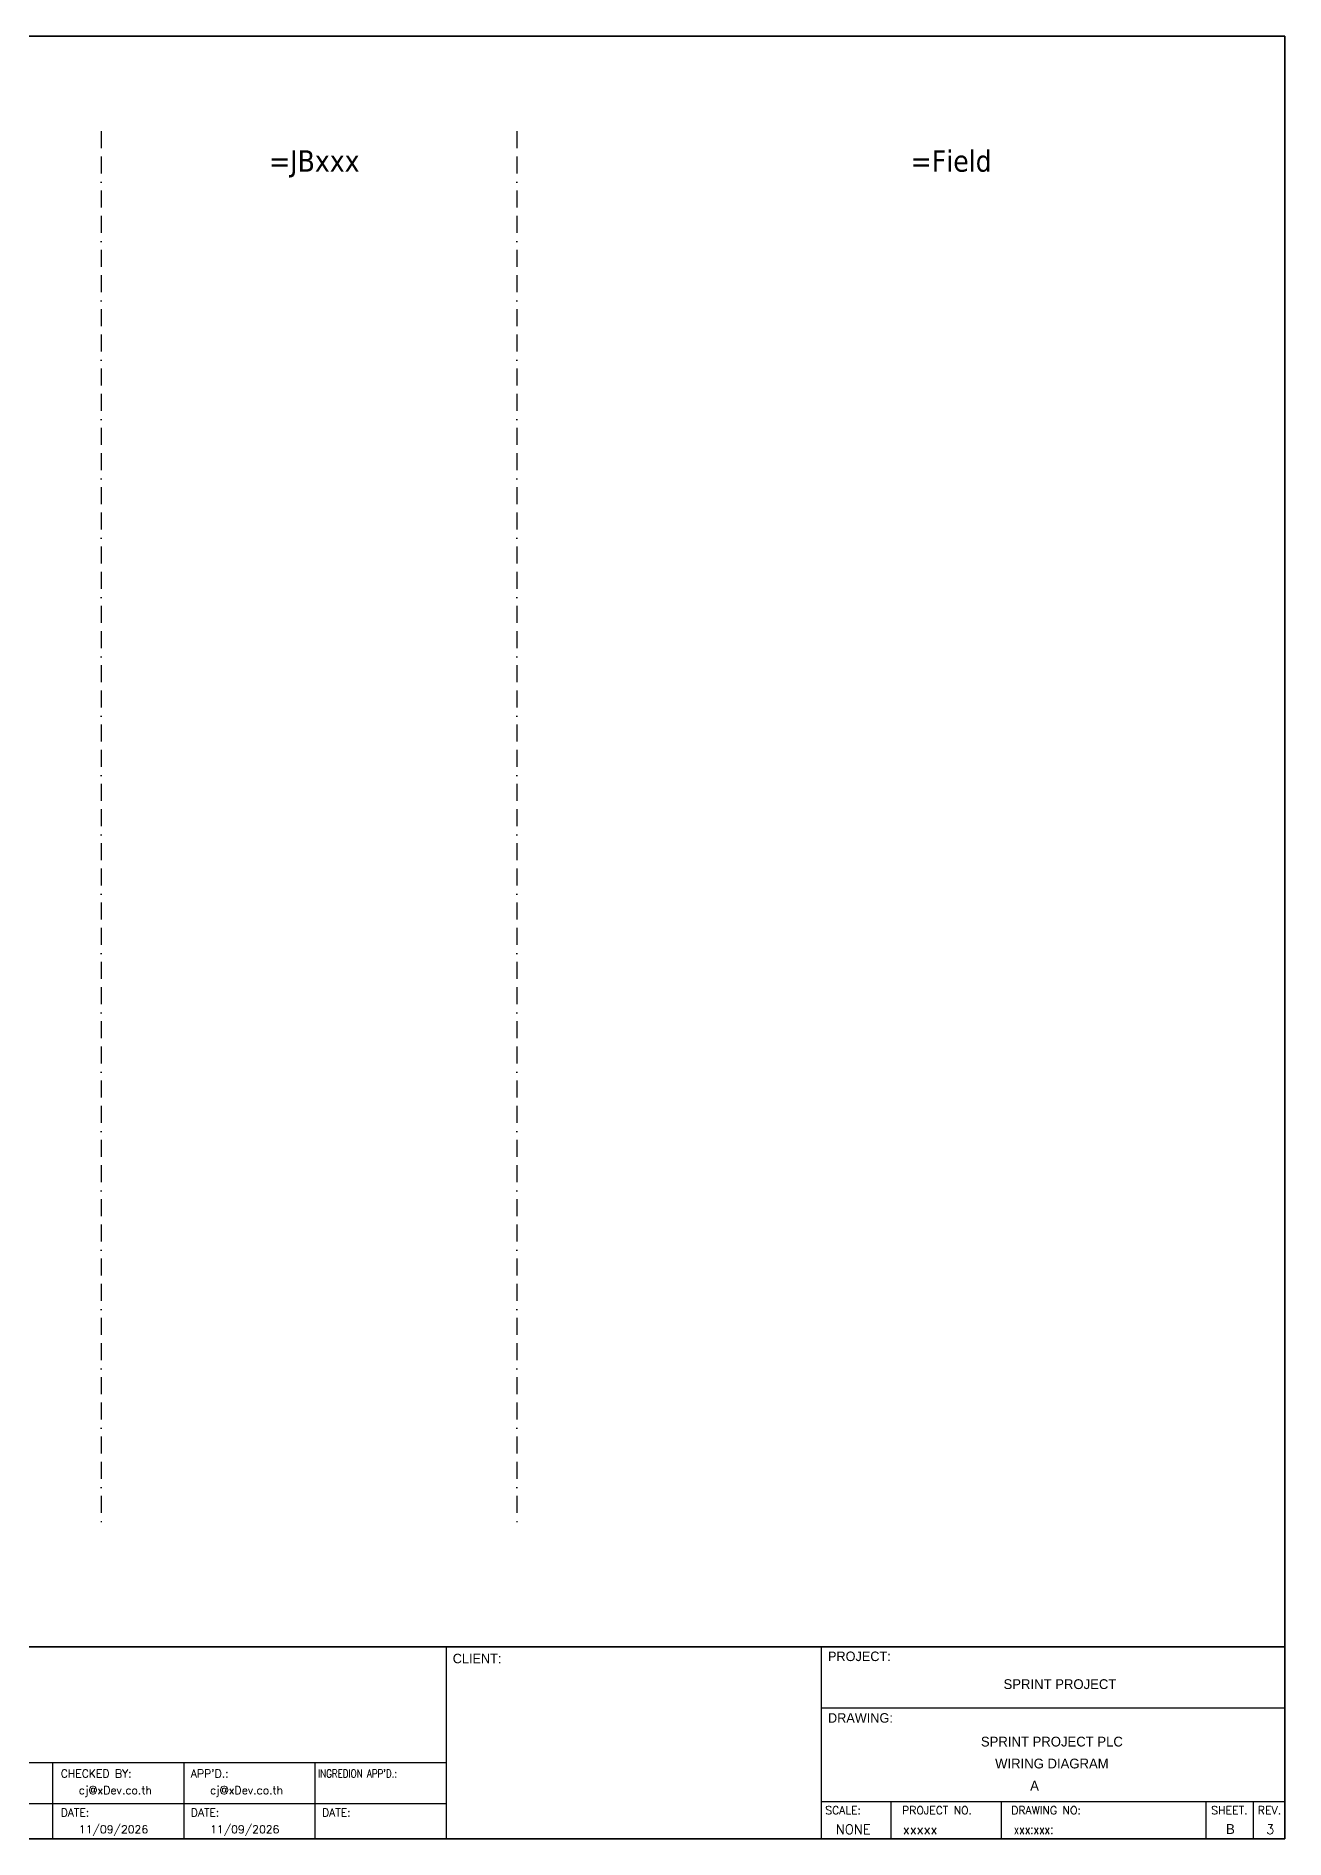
# Model space of a CAD drawing. Header units: millimetres. Extents: x 0 to 54213, y 0 to 2820.
# Drawn here: x 52340 to 54213, y 0 to 2704 of the extents above; entities that cross this region are included whole.
import ezdxf
from ezdxf.enums import TextEntityAlignment as Align

# ---------------------------------------------------------------- set-up
doc = ezdxf.new("R2010")
doc.units = ezdxf.units.MM
doc.linetypes.add('BORDERX2', pattern=[88.9, 25.4, -12.7, 25.4, -12.7, 0, -12.7])
for name, color, linetype in [('GT_1', 9, 'Continuous'), ('HELPPOINT', 7, 'Continuous'), ('MEMBER', 7, 'Continuous'), ('x01001-FrameArea', 2, 'BORDERX2')]:
    doc.layers.add(name, color=color, linetype=linetype)
doc.styles.add('HTX11', font='O8111901')
doc.styles.add('ROMANS', font='romans.shx', dxfattribs={"width": 0.85, "height": 25})
doc.styles.add('Tahoma', font='')
doc.styles.get('Tahoma').set_extended_font_data('Tahoma')

msp = doc.modelspace()

# ---------------------------------------------------------------- linework, layer by layer
at = {"color": 4}
for p, q in [((53621.9, 56.1), (53621.9, 0)), ((53787.2, 56.1), (53787.2, 0))]:
    msp.add_line(p, q, dxfattribs=at)
at = {"color": 4, "ltscale": 0.5}
for p, q in [((54094.3, 56.1), (54094.3, 0)), ((54094.3, 56.1), (54094.3, 0)), ((54165.5, 56.1), (54165.5, 0)), ((54165.5, 56.1), (54165.5, 0))]:
    msp.add_line(p, q, dxfattribs=at)
at = {"layer": 'GT_1', "color": 4}
for p, q in [((52955.4, 0), (52955.4, 288.2)), ((53517.7, 0), (53517.7, 288.2)), ((53517.7, 0), (53517.7, 288.2)), ((53517.7, 0), (53517.7, 288.2)), ((52955.4, 114.3), (52168.4, 114.3)), ((52365.2, 0), (52365.2, 114.3)), ((52561.9, 0), (52561.9, 114.3)), ((52758.7, 0), (52758.7, 114.3)), ((53517.7, 56.1), (54212.9, 56.1)), ((52955.4, 52.9), (52168.4, 52.9))]:
    msp.add_line(p, q, dxfattribs=at)
at = {"layer": 'HELPPOINT', "color": 4, "lineweight": 35}
for p, q in [((50319.6, 2704.2), (54212.9, 2704.2)), ((50319.6, 2704.2), (54212.9, 2704.2)), ((54212.9, 2704.2), (54212.9, 0)), ((54212.9, 2704.2), (54212.9, 0)), ((54212.9, 0), (50319.6, 0)), ((54212.9, 0), (50319.6, 0))]:
    msp.add_line(p, q, dxfattribs=at)
at = {"layer": 'HELPPOINT', "color": 4}
for p, q in [((53517.7, 196.6), (54212.9, 196.6)), ((53517.7, 196.6), (54212.9, 196.6)), ((53517.7, 56.1), (54212.9, 56.1))]:
    msp.add_line(p, q, dxfattribs=at)
at = {"layer": 'MEMBER', "color": 4, "lineweight": 35}
msp.add_line((50319.6, 288.2), (54212.9, 288.2), dxfattribs=at)
msp.add_line((50319.6, 288.2), (54212.9, 288.2), dxfattribs=at)
at = {"layer": 'MEMBER', "color": 4}
for p, q in [((53517.7, 196.6), (54212.9, 196.6)), ((53517.7, 196.6), (54212.9, 196.6)), ((53517.7, 56.1), (54212.9, 56.1)), ((53517.7, 56.1), (54212.9, 56.1))]:
    msp.add_line(p, q, dxfattribs=at)
at = {"layer": 'x01001-FrameArea'}
for p, q in [((52437.8, 2561.5), (52437.8, 475)), ((53060.9, 2561.5), (53060.9, 475))]:
    msp.add_line(p, q, dxfattribs=at)

# ---------------------------------------------------------------- texts
at = {"color": 2, "style": 'Tahoma'}
for s, p in [('=JBxxx', (52757.3, 2516.8)), ('=Field', (53712.4, 2516.8))]:
    msp.add_text(s, height=32, dxfattribs=at).set_placement(p, align=Align.MIDDLE_CENTER)
at = {"color": 4, "ltscale": 100, "style": 'HTX11'}
for s, p in [('SPRINT PROJECT', (53875.5, 232.2)), ('SPRINT PROJECT PLC', (53863.4, 146)), ('WIRING DIAGRAM', (53863.4, 113.1))]:
    msp.add_text(s, height=14.693, dxfattribs=at).set_placement(p, align=Align.MIDDLE_CENTER)
at = {"style": 'HTX11'}
for tag, text, height, p in [('A', 'A', 14.8, (53837.4, 79.8)), ('B', 'CHASSIS C2 SLOT 12', 14.821, (54131.2, 14.9))]:
    msp.add_attdef(tag, text=text, height=height, dxfattribs=at).set_placement(p, align=Align.MIDDLE_CENTER)
at = {"layer": 'GT_1', "color": 4, "style": 'HTX11'}
for s, p in [('CLIENT:', (52964.9, 263.5)), ('PROJECT:', (53527.6, 266.8)), ('DRAWING:', (53527.6, 174.4))]:
    msp.add_text(s, height=14.25, dxfattribs=at).set_placement(p)
at = {"layer": 'MEMBER', "color": 4, "ltscale": 0.8, "style": 'ROMANS'}
for s, height, p in [('CHECKED BY:', 11.875, (52376.9, 92.1)), ("APP'D.:", 11.88, (52572.1, 92.1)), ('cj@xDev.co.th', 11.875, (52404.2, 67.2)), ('cj@xDev.co.th', 11.875, (52601, 67.2)), ('DATE:', 11.88, (52376.9, 33.6)), ('DATE:', 11.88, (52572.1, 33.6)), ('DATE:', 11.88, (52768.9, 33.6)), ('SCALE:', 11.88, (53523.6, 37.1)), ('PROJECT NO.', 11.875, (53638.8, 37.1)), ('DRAWING NO:', 11.875, (53802.5, 37.1)), ('SHEET.', 12, (54102.3, 37.1)), ('REV.', 12, (54172.2, 37.1)), ('11/09/2026', 11.88, (52404.2, 8.5)), ('11/09/2026', 11.88, (52601, 8.5)), ('NONE', 14.23, (53539.6, 7.3)), ('xxxxx', 14.23, (53640, 7.3))]:
    msp.add_text(s, height=height, dxfattribs=at).set_placement(p)
at = {"layer": 'MEMBER', "color": 4, "ltscale": 0.8, "style": 'ROMANS', "width": 0.8}
for s, height, p in [("INGREDION APP'D.:", 11.875, (52762.9, 92.1)), ('xxx:xxx:', 14.23, (53806.2, 7.3))]:
    msp.add_text(s, height=height, dxfattribs=at).set_placement(p)
at = {"layer": 'MEMBER', "color": 4, "ltscale": 0.8, "style": 'ROMANS'}
msp.add_text('3', height=14.2, dxfattribs=at).set_placement((54190.8, 7.3), align=Align.CENTER)

doc.saveas('drawing.dxf')
